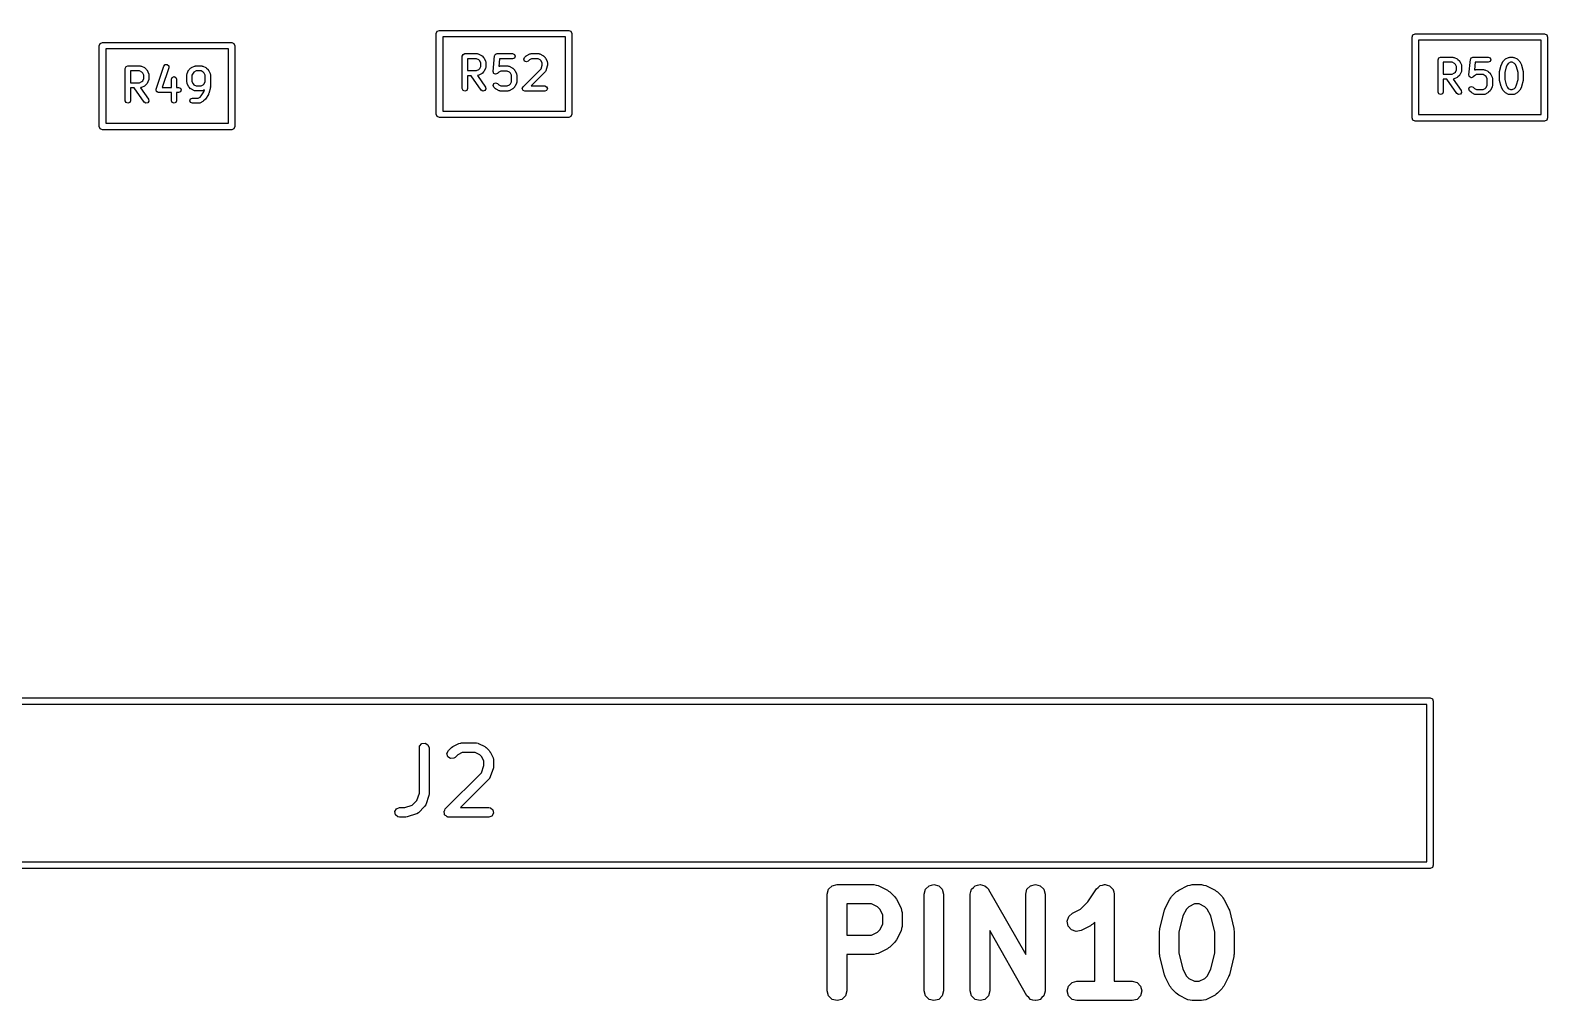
# Model space of a CAD drawing. Extents: x 10 to 287, y -200 to -10.
# Drawn here: x 102.49 to 125.98, y -105.32 to -90.29 of the extents above; entities that cross this region are included whole.
import ezdxf

# ---------------------------------------------------------------- set-up
doc = ezdxf.new("R2010")
doc.units = 0
doc.layers.add('BLACK', color=7, linetype='CONTINUOUS')

msp = doc.modelspace()

# ---------------------------------------------------------------- linework, layer by layer
at = {"layer": 'BLACK', "linetype": 'CONTINUOUS'}
for p, q in [((108.778, -90.3415), (108.793, -90.3061)), ((108.778, -91.5915), (108.778, -90.3415)), ((108.793, -90.3061), (108.828, -90.2915)), ((108.828, -90.2915), (110.828, -90.2915)), ((108.878, -90.3915), (108.878, -91.5415)), ((110.778, -90.3915), (108.878, -90.3915)), ((110.778, -91.5415), (110.778, -90.3915)), ((110.828, -90.2915), (110.863, -90.3061)), ((110.863, -90.3061), (110.878, -90.3415)), ((110.878, -90.3415), (110.878, -91.5915)), ((123.884, -90.3956), (123.899, -90.3603)), ((123.884, -91.6456), (123.884, -90.3956)), ((123.899, -90.3603), (123.934, -90.3456)), ((123.934, -90.3456), (125.934, -90.3456)), ((125.934, -90.3456), (125.969, -90.3603)), ((125.969, -90.3603), (125.984, -90.3956)), ((125.984, -90.3956), (125.984, -91.6456)), ((103.561, -90.5298), (103.576, -90.4944)), ((103.561, -91.7798), (103.561, -90.5298)), ((103.576, -90.4944), (103.611, -90.4798)), ((103.611, -90.4798), (105.611, -90.4798)), ((103.661, -90.5798), (103.661, -91.7298)), ((105.561, -90.5798), (103.661, -90.5798)), ((105.561, -91.7298), (105.561, -90.5798)), ((105.611, -90.4798), (105.646, -90.4944)), ((105.646, -90.4944), (105.661, -90.5298)), ((105.661, -90.5298), (105.661, -91.7798)), ((109.181, -90.6927), (109.193, -90.6644)), ((109.193, -90.6644), (109.221, -90.6527)), ((109.221, -90.6527), (109.411, -90.6527)), ((109.411, -90.6527), (109.42, -90.6562)), ((109.42, -90.6562), (109.429, -90.6569)), ((109.429, -90.6569), (109.477, -90.6807)), ((109.687, -90.6768), (109.693, -90.6644)), ((109.693, -90.6644), (109.694, -90.6636)), ((109.694, -90.6636), (109.695, -90.6617)), ((109.695, -90.6617), (109.708, -90.6578)), ((109.708, -90.6578), (109.721, -90.6527)), ((109.721, -90.6527), (109.959, -90.6527)), ((109.959, -90.6527), (109.987, -90.6644)), ((109.987, -90.6644), (109.999, -90.6927)), ((110.179, -90.6807), (110.227, -90.6569)), ((110.227, -90.6569), (110.236, -90.6562)), ((110.236, -90.6562), (110.245, -90.6527)), ((110.245, -90.6527), (110.364, -90.6527)), ((110.364, -90.6527), (110.372, -90.6562)), ((110.372, -90.6562), (110.382, -90.6569)), ((110.382, -90.6569), (110.429, -90.6807)), ((123.984, -90.4456), (123.984, -91.5956)), ((125.884, -90.4456), (123.984, -90.4456)), ((125.884, -91.5956), (125.884, -90.4456)), ((103.964, -90.881), (103.975, -90.8527)), ((103.964, -91.381), (103.964, -90.881)), ((103.975, -90.8527), (104.004, -90.841)), ((104.004, -90.841), (104.194, -90.841)), ((104.194, -90.841), (104.203, -90.8446)), ((104.203, -90.8446), (104.212, -90.8452)), ((104.212, -90.8452), (104.26, -90.869)), ((104.26, -90.869), (104.264, -90.874)), ((104.264, -90.874), (104.27, -90.8765)), ((104.27, -90.8765), (104.294, -90.9003)), ((104.294, -90.9003), (104.296, -90.9064)), ((104.296, -90.9064), (104.301, -90.9107)), ((104.442, -91.2017), (104.561, -90.8445)), ((104.637, -90.8698), (104.535, -91.1743)), ((104.561, -90.8445), (104.581, -90.8214)), ((104.581, -90.8214), (104.612, -90.8192)), ((104.612, -90.8192), (104.635, -90.8393)), ((104.635, -90.8393), (104.637, -90.8698)), ((104.944, -90.9107), (104.949, -90.9064)), ((104.949, -90.9064), (104.952, -90.9003)), ((104.952, -90.9003), (104.975, -90.8765)), ((104.975, -90.8765), (104.982, -90.874)), ((104.982, -90.874), (104.986, -90.869)), ((104.986, -90.869), (105.033, -90.8452)), ((105.033, -90.8452), (105.043, -90.8446)), ((105.043, -90.8446), (105.051, -90.841)), ((105.051, -90.841), (105.147, -90.841)), ((105.147, -90.841), (105.155, -90.8446)), ((105.155, -90.8446), (105.164, -90.8452)), ((105.164, -90.8452), (105.212, -90.869)), ((105.212, -90.869), (105.216, -90.874)), ((105.216, -90.874), (105.222, -90.8765)), ((105.222, -90.8765), (105.246, -90.9003)), ((105.246, -90.9003), (105.249, -90.9064)), ((105.249, -90.9064), (105.254, -90.9107)), ((109.181, -91.1927), (109.181, -90.6927)), ((109.261, -90.7327), (109.261, -90.9146)), ((109.402, -90.7327), (109.261, -90.7327)), ((109.435, -90.7494), (109.402, -90.7327)), ((109.402, -90.9146), (109.435, -90.8979)), ((109.45, -90.764), (109.435, -90.7494)), ((109.435, -90.8979), (109.45, -90.8833)), ((109.466, -90.7974), (109.45, -90.764)), ((109.45, -90.8833), (109.466, -90.8499)), ((109.466, -90.8499), (109.466, -90.7974)), ((109.477, -90.6807), (109.481, -90.6857)), ((109.481, -90.6857), (109.487, -90.6882)), ((109.487, -90.6882), (109.511, -90.712)), ((109.511, -90.712), (109.513, -90.7181)), ((109.513, -90.7181), (109.518, -90.7224)), ((109.518, -90.7224), (109.542, -90.77)), ((109.542, -90.8772), (109.518, -90.9248)), ((109.542, -90.77), (109.543, -90.7793)), ((109.543, -90.8679), (109.542, -90.8772)), ((109.543, -90.7793), (109.546, -90.7879)), ((109.546, -90.8593), (109.543, -90.8679)), ((109.546, -90.7879), (109.546, -90.8593)), ((109.657, -90.9268), (109.681, -90.6887)), ((109.681, -90.6887), (109.687, -90.6768)), ((109.757, -90.7327), (109.745, -90.85)), ((109.745, -90.85), (109.751, -90.8474)), ((109.751, -90.8474), (109.76, -90.8467)), ((109.959, -90.7327), (109.757, -90.7327)), ((109.76, -90.8467), (109.768, -90.8431)), ((109.768, -90.8431), (109.887, -90.8431)), ((109.887, -90.8431), (109.896, -90.8467)), ((109.896, -90.8467), (109.905, -90.8474)), ((109.905, -90.8474), (109.953, -90.8712)), ((109.953, -90.8712), (109.957, -90.8762)), ((109.957, -90.8762), (109.963, -90.8787)), ((109.987, -90.721), (109.959, -90.7327)), ((109.963, -90.8787), (109.987, -90.9025)), ((109.999, -90.6927), (109.987, -90.721)), ((109.987, -90.9025), (109.99, -90.9086)), ((110.121, -91.1644), (110.4, -90.8854)), ((110.133, -90.7403), (110.145, -90.712)), ((110.145, -90.7686), (110.133, -90.7403)), ((110.145, -90.712), (110.169, -90.6882)), ((110.173, -90.7803), (110.145, -90.7686)), ((110.169, -90.6882), (110.175, -90.6857)), ((110.201, -90.7686), (110.173, -90.7803)), ((110.175, -90.6857), (110.179, -90.6807)), ((110.221, -90.7494), (110.201, -90.7686)), ((110.254, -90.7327), (110.221, -90.7494)), ((110.354, -90.7327), (110.254, -90.7327)), ((110.388, -90.7494), (110.354, -90.7327)), ((110.402, -90.764), (110.388, -90.7494)), ((110.4, -90.8854), (110.419, -90.829)), ((110.419, -90.7974), (110.402, -90.764)), ((110.419, -90.829), (110.419, -90.7974)), ((110.429, -90.6807), (110.433, -90.6857)), ((110.433, -90.6857), (110.44, -90.6882)), ((110.44, -90.6882), (110.463, -90.712)), ((110.463, -90.712), (110.466, -90.7181)), ((110.466, -90.7181), (110.471, -90.7224)), ((110.471, -90.7224), (110.495, -90.77)), ((110.497, -90.8482), (110.473, -90.9196)), ((110.495, -90.77), (110.495, -90.7793)), ((110.495, -90.7793), (110.499, -90.7879)), ((110.499, -90.8355), (110.496, -90.8416)), ((110.496, -90.8416), (110.497, -90.8482)), ((110.499, -90.7879), (110.499, -90.8355)), ((124.287, -90.7468), (124.298, -90.7185)), ((124.287, -91.2468), (124.287, -90.7468)), ((124.298, -90.7185), (124.327, -90.7068)), ((124.327, -90.7068), (124.517, -90.7068)), ((124.367, -90.7868), (124.367, -90.9687)), ((124.508, -90.7868), (124.367, -90.7868)), ((124.541, -90.8035), (124.508, -90.7868)), ((124.517, -90.7068), (124.526, -90.7104)), ((124.526, -90.7104), (124.535, -90.711)), ((124.535, -90.711), (124.583, -90.7348)), ((124.556, -90.8181), (124.541, -90.8035)), ((124.572, -90.8515), (124.556, -90.8181)), ((124.556, -90.9374), (124.572, -90.904)), ((124.572, -90.904), (124.572, -90.8515)), ((124.583, -90.7348), (124.587, -90.7398)), ((124.587, -90.7398), (124.593, -90.7423)), ((124.593, -90.7423), (124.617, -90.7662)), ((124.617, -90.7662), (124.619, -90.7722)), ((124.619, -90.7722), (124.624, -90.7765)), ((124.624, -90.7765), (124.648, -90.8242)), ((124.648, -90.8242), (124.649, -90.8335)), ((124.649, -90.8335), (124.652, -90.8421)), ((124.652, -90.8421), (124.652, -90.9135)), ((124.763, -90.9809), (124.787, -90.7428)), ((124.787, -90.7428), (124.793, -90.731)), ((124.793, -90.731), (124.798, -90.7185)), ((124.798, -90.7185), (124.8, -90.7177)), ((124.8, -90.7177), (124.801, -90.7159)), ((124.801, -90.7159), (124.814, -90.712)), ((124.814, -90.712), (124.827, -90.7068)), ((124.827, -90.7068), (125.065, -90.7068)), ((124.863, -90.7868), (124.851, -90.9041)), ((124.851, -90.9041), (124.856, -90.9015)), ((124.856, -90.9015), (124.866, -90.9009)), ((125.065, -90.7868), (124.863, -90.7868)), ((124.866, -90.9009), (124.874, -90.8973)), ((124.874, -90.8973), (124.993, -90.8973)), ((124.993, -90.8973), (125.002, -90.9009)), ((125.002, -90.9009), (125.011, -90.9015)), ((125.011, -90.9015), (125.059, -90.9253)), ((125.065, -90.7068), (125.093, -90.7185)), ((125.093, -90.7751), (125.065, -90.7868)), ((125.093, -90.7185), (125.105, -90.7468)), ((125.105, -90.7468), (125.093, -90.7751)), ((125.24, -90.9276), (125.264, -90.8324)), ((125.264, -90.8324), (125.267, -90.8287)), ((125.267, -90.8242), (125.291, -90.7765)), ((125.267, -90.8287), (125.267, -90.8242)), ((125.291, -90.7765), (125.296, -90.7722)), ((125.296, -90.7722), (125.298, -90.7662)), ((125.298, -90.7662), (125.322, -90.7423)), ((125.341, -90.856), (125.319, -90.9422)), ((125.322, -90.7423), (125.328, -90.7398)), ((125.328, -90.7398), (125.333, -90.7348)), ((125.333, -90.7348), (125.38, -90.711)), ((125.36, -90.8181), (125.341, -90.856)), ((125.374, -90.8035), (125.36, -90.8181)), ((125.408, -90.7868), (125.374, -90.8035)), ((125.38, -90.711), (125.39, -90.7104)), ((125.39, -90.7104), (125.398, -90.7068)), ((125.398, -90.7068), (125.446, -90.7068)), ((125.436, -90.7868), (125.408, -90.7868)), ((125.47, -90.8035), (125.436, -90.7868)), ((125.446, -90.7068), (125.454, -90.7104)), ((125.454, -90.7104), (125.464, -90.711)), ((125.464, -90.711), (125.511, -90.7348)), ((125.484, -90.8181), (125.47, -90.8035)), ((125.503, -90.856), (125.484, -90.8181)), ((125.525, -90.9422), (125.503, -90.856)), ((125.511, -90.7348), (125.516, -90.7398)), ((125.516, -90.7398), (125.522, -90.7423)), ((125.522, -90.7423), (125.545, -90.7661)), ((125.545, -90.7661), (125.548, -90.7722)), ((125.548, -90.7722), (125.553, -90.7765)), ((125.553, -90.7765), (125.577, -90.8242)), ((125.577, -90.8242), (125.577, -90.8287)), ((125.577, -90.8287), (125.58, -90.8324)), ((125.58, -90.8324), (125.604, -90.9276)), ((104.044, -90.921), (104.044, -91.1029)), ((104.185, -90.921), (104.044, -90.921)), ((104.044, -91.1029), (104.185, -91.1029)), ((104.218, -90.9377), (104.185, -90.921)), ((104.185, -91.1029), (104.218, -91.0862)), ((104.233, -90.9523), (104.218, -90.9377)), ((104.218, -91.0862), (104.233, -91.0716)), ((104.249, -90.9857), (104.233, -90.9523)), ((104.233, -91.0716), (104.249, -91.0382)), ((104.249, -91.0382), (104.249, -90.9857)), ((104.294, -91.1236), (104.27, -91.1474)), ((104.296, -91.1175), (104.294, -91.1236)), ((104.301, -91.1132), (104.296, -91.1175)), ((104.301, -90.9107), (104.325, -90.9583)), ((104.325, -91.0655), (104.301, -91.1132)), ((104.325, -90.9583), (104.326, -90.9676)), ((104.326, -91.0563), (104.325, -91.0655)), ((104.326, -90.9676), (104.329, -90.9762)), ((104.329, -91.0477), (104.326, -91.0563)), ((104.329, -90.9762), (104.329, -91.0477)), ((104.678, -91.0477), (104.69, -91.0194)), ((104.678, -91.1743), (104.678, -91.0477)), ((104.69, -91.0194), (104.718, -91.0077)), ((104.718, -91.0077), (104.746, -91.0194)), ((104.746, -91.0194), (104.758, -91.0477)), ((104.758, -91.0477), (104.758, -91.1743)), ((104.916, -90.9762), (104.92, -90.9676)), ((104.916, -91.0953), (104.916, -90.9762)), ((104.92, -91.1039), (104.916, -91.0953)), ((104.92, -90.9583), (104.944, -90.9107)), ((104.92, -90.9676), (104.92, -90.9583)), ((104.92, -91.1132), (104.92, -91.1039)), ((104.944, -91.1608), (104.92, -91.1132)), ((105.013, -90.9523), (104.996, -90.9857)), ((104.996, -90.9857), (104.996, -91.0858)), ((104.996, -91.0858), (105.013, -91.1192)), ((105.027, -90.9377), (105.013, -90.9523)), ((105.013, -91.1192), (105.027, -91.1338)), ((105.061, -90.921), (105.027, -90.9377)), ((105.027, -91.1338), (105.061, -91.1505)), ((105.137, -90.921), (105.061, -90.921)), ((105.171, -90.9377), (105.137, -90.921)), ((105.137, -91.1505), (105.171, -91.1338)), ((105.185, -90.9523), (105.171, -90.9377)), ((105.171, -91.1338), (105.185, -91.1192)), ((105.202, -90.9857), (105.185, -90.9523)), ((105.185, -91.1192), (105.202, -91.0858)), ((105.202, -91.0858), (105.202, -90.9857)), ((105.254, -90.9107), (105.278, -90.9583)), ((105.278, -90.9583), (105.278, -90.9676)), ((105.278, -90.9676), (105.282, -90.9762)), ((105.282, -90.9762), (105.282, -91.1667)), ((109.261, -90.9146), (109.402, -90.9146)), ((109.319, -90.9946), (109.261, -90.9946)), ((109.261, -90.9946), (109.261, -91.1927)), ((109.474, -91.2156), (109.319, -90.9946)), ((109.42, -90.991), (109.415, -90.9928)), ((109.415, -90.9928), (109.539, -91.1697)), ((109.429, -90.9904), (109.42, -90.991)), ((109.477, -90.9665), (109.429, -90.9904)), ((109.481, -90.9616), (109.477, -90.9665)), ((109.487, -90.9591), (109.481, -90.9616)), ((109.511, -90.9352), (109.487, -90.9591)), ((109.513, -90.9292), (109.511, -90.9352)), ((109.518, -90.9248), (109.513, -90.9292)), ((109.658, -90.9288), (109.657, -90.9268)), ((109.657, -90.9308), (109.658, -90.9288)), ((109.662, -90.9432), (109.657, -90.9308)), ((109.657, -91.1451), (109.669, -91.1168)), ((109.666, -90.9561), (109.662, -90.9432)), ((109.668, -90.9571), (109.666, -90.9561)), ((109.669, -90.9591), (109.668, -90.9571)), ((109.681, -90.9642), (109.669, -90.9591)), ((109.669, -91.1168), (109.697, -91.1051)), ((109.693, -90.9706), (109.681, -90.9642)), ((109.695, -90.97), (109.693, -90.9706)), ((109.697, -90.9708), (109.695, -90.97)), ((109.709, -90.9656), (109.697, -90.9708)), ((109.697, -91.1051), (109.725, -91.1168)), ((109.722, -90.9617), (109.709, -90.9656)), ((109.723, -90.9599), (109.722, -90.9617)), ((109.725, -90.9591), (109.723, -90.9599)), ((109.744, -90.9398), (109.725, -90.9591)), ((109.725, -91.1168), (109.744, -91.136)), ((109.778, -90.9231), (109.744, -90.9398)), ((109.744, -91.136), (109.778, -91.1527)), ((109.878, -90.9231), (109.778, -90.9231)), ((109.911, -90.9398), (109.878, -90.9231)), ((109.878, -91.1527), (109.911, -91.136)), ((109.926, -90.9545), (109.911, -90.9398)), ((109.911, -91.136), (109.926, -91.1214)), ((109.943, -90.9878), (109.926, -90.9545)), ((109.926, -91.1214), (109.943, -91.088)), ((109.943, -91.088), (109.943, -90.9878)), ((109.99, -90.9086), (109.995, -90.9129)), ((109.995, -90.9129), (110.018, -90.9605)), ((110.018, -91.1153), (109.995, -91.1629)), ((110.018, -90.9605), (110.019, -90.9698)), ((110.019, -91.106), (110.018, -91.1153)), ((110.019, -90.9698), (110.023, -90.9784)), ((110.023, -91.0974), (110.019, -91.106)), ((110.023, -90.9784), (110.023, -91.0974)), ((110.463, -90.9352), (110.246, -91.1527)), ((110.467, -90.9266), (110.463, -90.9352)), ((110.473, -90.9196), (110.467, -90.9266)), ((124.367, -90.9687), (124.508, -90.9687)), ((124.425, -91.0487), (124.367, -91.0487)), ((124.367, -91.0487), (124.367, -91.2468)), ((124.58, -91.2698), (124.425, -91.0487)), ((124.508, -90.9687), (124.541, -90.952)), ((124.526, -91.0452), (124.521, -91.047)), ((124.521, -91.047), (124.645, -91.2239)), ((124.535, -91.0445), (124.526, -91.0452)), ((124.583, -91.0207), (124.535, -91.0445)), ((124.541, -90.952), (124.556, -90.9374)), ((124.587, -91.0157), (124.583, -91.0207)), ((124.593, -91.0132), (124.587, -91.0157)), ((124.617, -90.9894), (124.593, -91.0132)), ((124.619, -90.9833), (124.617, -90.9894)), ((124.624, -90.979), (124.619, -90.9833)), ((124.648, -90.9314), (124.624, -90.979)), ((124.649, -90.9221), (124.648, -90.9314)), ((124.652, -90.9135), (124.649, -90.9221)), ((124.764, -90.983), (124.763, -90.9809)), ((124.763, -90.9849), (124.764, -90.983)), ((124.768, -90.9974), (124.763, -90.9849)), ((124.772, -91.0102), (124.768, -90.9974)), ((124.774, -91.0112), (124.772, -91.0102)), ((124.775, -91.0132), (124.774, -91.0112)), ((124.787, -91.0184), (124.775, -91.0132)), ((124.799, -91.0247), (124.787, -91.0184)), ((124.801, -91.0241), (124.799, -91.0247)), ((124.803, -91.0249), (124.801, -91.0241)), ((124.815, -91.0198), (124.803, -91.0249)), ((124.828, -91.0159), (124.815, -91.0198)), ((124.829, -91.014), (124.828, -91.0159)), ((124.831, -91.0132), (124.829, -91.014)), ((124.85, -90.994), (124.831, -91.0132)), ((124.884, -90.9773), (124.85, -90.994)), ((124.984, -90.9773), (124.884, -90.9773)), ((125.017, -90.994), (124.984, -90.9773)), ((125.032, -91.0086), (125.017, -90.994)), ((125.049, -91.042), (125.032, -91.0086)), ((125.032, -91.1755), (125.049, -91.1421)), ((125.049, -91.1421), (125.049, -91.042)), ((125.059, -90.9253), (125.063, -90.9303)), ((125.063, -90.9303), (125.069, -90.9328)), ((125.069, -90.9328), (125.093, -90.9566)), ((125.093, -90.9566), (125.096, -90.9627)), ((125.096, -90.9627), (125.101, -90.967)), ((125.101, -90.967), (125.124, -91.0146)), ((125.124, -91.0146), (125.125, -91.0239)), ((125.125, -91.0239), (125.129, -91.0325)), ((125.129, -91.0325), (125.129, -91.1516)), ((125.239, -90.9373), (125.241, -90.9326)), ((125.239, -91.0563), (125.239, -90.9373)), ((125.241, -91.061), (125.239, -91.0563)), ((125.241, -90.9326), (125.24, -90.9276)), ((125.24, -91.066), (125.241, -91.061)), ((125.264, -91.1613), (125.24, -91.066)), ((125.319, -90.9422), (125.319, -91.0514)), ((125.319, -91.0514), (125.341, -91.1376)), ((125.341, -91.1376), (125.36, -91.1755)), ((125.484, -91.1755), (125.503, -91.1376)), ((125.503, -91.1376), (125.525, -91.0514)), ((125.525, -91.0514), (125.525, -90.9422)), ((125.604, -91.066), (125.58, -91.1613)), ((125.604, -90.9276), (125.603, -90.9326)), ((125.603, -90.9326), (125.605, -90.9373)), ((125.605, -91.0563), (125.603, -91.061)), ((125.603, -91.061), (125.604, -91.066)), ((125.605, -90.9373), (125.605, -91.0563)), ((104.102, -91.1829), (104.044, -91.1829)), ((104.044, -91.1829), (104.044, -91.381)), ((104.257, -91.4039), (104.102, -91.1829)), ((104.203, -91.1793), (104.198, -91.1812)), ((104.198, -91.1812), (104.322, -91.3581)), ((104.212, -91.1787), (104.203, -91.1793)), ((104.26, -91.1549), (104.212, -91.1787)), ((104.264, -91.1499), (104.26, -91.1549)), ((104.27, -91.1474), (104.264, -91.1499)), ((104.322, -91.3581), (104.329, -91.3879)), ((104.44, -91.2143), (104.442, -91.2082)), ((104.443, -91.2229), (104.44, -91.2143)), ((104.442, -91.2082), (104.442, -91.2017)), ((104.444, -91.2322), (104.443, -91.2229)), ((104.449, -91.2365), (104.444, -91.2322)), ((104.452, -91.2426), (104.449, -91.2365)), ((104.46, -91.2462), (104.452, -91.2426)), ((104.467, -91.2523), (104.46, -91.2462)), ((104.474, -91.2518), (104.467, -91.2523)), ((104.48, -91.2543), (104.474, -91.2518)), ((104.678, -91.2543), (104.48, -91.2543)), ((104.535, -91.1743), (104.678, -91.1743)), ((104.678, -91.381), (104.678, -91.2543)), ((104.758, -91.1743), (104.789, -91.1743)), ((104.789, -91.2543), (104.758, -91.2543)), ((104.758, -91.2543), (104.758, -91.381)), ((104.789, -91.1743), (104.818, -91.186)), ((104.818, -91.2426), (104.789, -91.2543)), ((104.818, -91.186), (104.829, -91.2143)), ((104.829, -91.2143), (104.818, -91.2426)), ((104.949, -91.1651), (104.944, -91.1608)), ((104.952, -91.1712), (104.949, -91.1651)), ((104.975, -91.195), (104.952, -91.1712)), ((104.964, -91.381), (104.975, -91.3527)), ((104.982, -91.1975), (104.975, -91.195)), ((104.975, -91.3527), (105.004, -91.341)), ((104.986, -91.2025), (104.982, -91.1975)), ((105.033, -91.2263), (104.986, -91.2025)), ((105.004, -91.341), (105.09, -91.341)), ((105.043, -91.227), (105.033, -91.2263)), ((105.051, -91.2305), (105.043, -91.227)), ((105.147, -91.2305), (105.051, -91.2305)), ((105.061, -91.1505), (105.137, -91.1505)), ((105.09, -91.341), (105.123, -91.3243)), ((105.123, -91.3243), (105.139, -91.3079)), ((105.139, -91.3079), (105.181, -91.2455)), ((105.155, -91.227), (105.147, -91.2305)), ((105.164, -91.2263), (105.155, -91.227)), ((105.189, -91.2142), (105.164, -91.2263)), ((105.199, -91.3617), (105.175, -91.3855)), ((105.181, -91.2455), (105.189, -91.2142)), ((105.2, -91.3579), (105.199, -91.3617)), ((105.204, -91.3556), (105.2, -91.3579)), ((105.251, -91.2841), (105.204, -91.3556)), ((105.253, -91.2773), (105.251, -91.2841)), ((105.257, -91.2716), (105.253, -91.2773)), ((105.281, -91.1764), (105.257, -91.2716)), ((105.282, -91.1667), (105.28, -91.1714)), ((105.28, -91.1714), (105.281, -91.1764)), ((109.193, -91.221), (109.181, -91.1927)), ((109.221, -91.2327), (109.193, -91.221)), ((109.249, -91.221), (109.221, -91.2327)), ((109.261, -91.1927), (109.249, -91.221)), ((109.5, -91.2321), (109.474, -91.2156)), ((109.529, -91.2254), (109.5, -91.2321)), ((109.546, -91.1996), (109.529, -91.2254)), ((109.539, -91.1697), (109.546, -91.1996)), ((109.669, -91.1733), (109.657, -91.1451)), ((109.693, -91.1971), (109.669, -91.1733)), ((109.699, -91.1997), (109.693, -91.1971)), ((109.703, -91.2046), (109.699, -91.1997)), ((109.751, -91.2284), (109.703, -91.2046)), ((109.76, -91.2291), (109.751, -91.2284)), ((109.768, -91.2327), (109.76, -91.2291)), ((109.887, -91.2327), (109.768, -91.2327)), ((109.778, -91.1527), (109.878, -91.1527)), ((109.896, -91.2291), (109.887, -91.2327)), ((109.905, -91.2284), (109.896, -91.2291)), ((109.953, -91.2046), (109.905, -91.2284)), ((109.957, -91.1997), (109.953, -91.2046)), ((109.963, -91.1971), (109.957, -91.1997)), ((109.987, -91.1733), (109.963, -91.1971)), ((109.99, -91.1673), (109.987, -91.1733)), ((109.995, -91.1629), (109.99, -91.1673)), ((110.109, -91.1927), (110.121, -91.1644)), ((110.121, -91.221), (110.109, -91.1927)), ((110.149, -91.2327), (110.121, -91.221)), ((110.459, -91.2327), (110.149, -91.2327)), ((110.246, -91.1527), (110.459, -91.1527)), ((110.459, -91.1527), (110.487, -91.1644)), ((110.487, -91.221), (110.459, -91.2327)), ((110.487, -91.1644), (110.499, -91.1927)), ((110.499, -91.1927), (110.487, -91.221)), ((124.298, -91.2751), (124.287, -91.2468)), ((124.327, -91.2868), (124.298, -91.2751)), ((124.355, -91.2751), (124.327, -91.2868)), ((124.367, -91.2468), (124.355, -91.2751)), ((124.605, -91.2862), (124.58, -91.2698)), ((124.635, -91.2796), (124.605, -91.2862)), ((124.652, -91.2538), (124.635, -91.2796)), ((124.645, -91.2239), (124.652, -91.2538)), ((124.763, -91.1992), (124.775, -91.1709)), ((124.775, -91.2275), (124.763, -91.1992)), ((124.775, -91.1709), (124.803, -91.1592)), ((124.798, -91.2513), (124.775, -91.2275)), ((124.805, -91.2538), (124.798, -91.2513)), ((124.803, -91.1592), (124.831, -91.1709)), ((124.809, -91.2588), (124.805, -91.2538)), ((124.856, -91.2826), (124.809, -91.2588)), ((124.831, -91.1709), (124.85, -91.1901)), ((124.85, -91.1901), (124.884, -91.2068)), ((124.866, -91.2833), (124.856, -91.2826)), ((124.874, -91.2868), (124.866, -91.2833)), ((124.993, -91.2868), (124.874, -91.2868)), ((124.884, -91.2068), (124.984, -91.2068)), ((124.984, -91.2068), (125.017, -91.1901)), ((125.002, -91.2833), (124.993, -91.2868)), ((125.011, -91.2826), (125.002, -91.2833)), ((125.059, -91.2588), (125.011, -91.2826)), ((125.017, -91.1901), (125.032, -91.1755)), ((125.063, -91.2538), (125.059, -91.2588)), ((125.069, -91.2513), (125.063, -91.2538)), ((125.093, -91.2275), (125.069, -91.2513)), ((125.096, -91.2214), (125.093, -91.2275)), ((125.101, -91.2171), (125.096, -91.2214)), ((125.124, -91.1695), (125.101, -91.2171)), ((125.125, -91.1602), (125.124, -91.1695)), ((125.129, -91.1516), (125.125, -91.1602)), ((125.267, -91.1649), (125.264, -91.1613)), ((125.267, -91.1695), (125.267, -91.1649)), ((125.291, -91.2171), (125.267, -91.1695)), ((125.296, -91.2214), (125.291, -91.2171)), ((125.298, -91.2275), (125.296, -91.2214)), ((125.322, -91.2513), (125.298, -91.2275)), ((125.328, -91.2538), (125.322, -91.2513)), ((125.333, -91.2588), (125.328, -91.2538)), ((125.38, -91.2826), (125.333, -91.2588)), ((125.36, -91.1755), (125.374, -91.1901)), ((125.374, -91.1901), (125.408, -91.2068)), ((125.39, -91.2833), (125.38, -91.2826)), ((125.398, -91.2868), (125.39, -91.2833)), ((125.446, -91.2868), (125.398, -91.2868)), ((125.408, -91.2068), (125.436, -91.2068)), ((125.436, -91.2068), (125.47, -91.1901)), ((125.454, -91.2833), (125.446, -91.2868)), ((125.464, -91.2826), (125.454, -91.2833)), ((125.511, -91.2588), (125.464, -91.2826)), ((125.47, -91.1901), (125.484, -91.1755)), ((125.516, -91.2538), (125.511, -91.2588)), ((125.522, -91.2513), (125.516, -91.2538)), ((125.545, -91.2275), (125.522, -91.2513)), ((125.548, -91.2214), (125.545, -91.2275)), ((125.553, -91.2171), (125.548, -91.2214)), ((125.577, -91.1695), (125.553, -91.2171)), ((125.58, -91.1613), (125.577, -91.1649)), ((125.577, -91.1649), (125.577, -91.1695)), ((103.975, -91.4093), (103.964, -91.381)), ((104.004, -91.421), (103.975, -91.4093)), ((104.032, -91.4093), (104.004, -91.421)), ((104.044, -91.381), (104.032, -91.4093)), ((104.282, -91.4204), (104.257, -91.4039)), ((104.312, -91.4138), (104.282, -91.4204)), ((104.329, -91.3879), (104.312, -91.4138)), ((104.69, -91.4093), (104.678, -91.381)), ((104.718, -91.421), (104.69, -91.4093)), ((104.746, -91.4093), (104.718, -91.421)), ((104.758, -91.381), (104.746, -91.4093)), ((104.975, -91.4093), (104.964, -91.381)), ((105.004, -91.421), (104.975, -91.4093)), ((105.099, -91.421), (105.004, -91.421)), ((105.108, -91.4174), (105.099, -91.421)), ((105.117, -91.4168), (105.108, -91.4174)), ((105.164, -91.393), (105.117, -91.4168)), ((105.169, -91.388), (105.164, -91.393)), ((105.175, -91.3855), (105.169, -91.388)), ((108.793, -91.6268), (108.778, -91.5915)), ((108.878, -91.5415), (110.778, -91.5415)), ((110.878, -91.5915), (110.863, -91.6268)), ((123.984, -91.5956), (125.884, -91.5956)), ((103.576, -91.8152), (103.561, -91.7798)), ((103.611, -91.8298), (103.576, -91.8152)), ((105.611, -91.8298), (103.611, -91.8298)), ((103.661, -91.7298), (105.561, -91.7298)), ((105.646, -91.8152), (105.611, -91.8298)), ((105.661, -91.7798), (105.646, -91.8152)), ((108.828, -91.6415), (108.793, -91.6268)), ((110.828, -91.6415), (108.828, -91.6415)), ((110.863, -91.6268), (110.828, -91.6415)), ((123.899, -91.681), (123.884, -91.6456)), ((123.934, -91.6956), (123.899, -91.681)), ((125.934, -91.6956), (123.934, -91.6956)), ((125.969, -91.681), (125.934, -91.6956)), ((125.984, -91.6456), (125.969, -91.681)), ((93.6839, -100.63), (124.164, -100.63)), ((124.114, -100.73), (93.7339, -100.73)), ((124.114, -103.17), (124.114, -100.73)), ((124.164, -100.63), (124.199, -100.644)), ((124.199, -100.644), (124.214, -100.68)), ((124.214, -100.68), (124.214, -103.22)), ((108.516, -101.402), (108.52, -101.377)), ((108.516, -102.104), (108.516, -101.402)), ((108.52, -101.377), (108.553, -101.337)), ((108.553, -101.337), (108.604, -101.328)), ((108.604, -101.328), (108.648, -101.354)), ((108.648, -101.354), (108.666, -101.402)), ((108.666, -101.402), (108.666, -102.116)), ((108.944, -101.491), (108.966, -101.444)), ((108.966, -101.444), (109.014, -101.397)), ((109.014, -101.397), (109.032, -101.384)), ((109.032, -101.384), (109.033, -101.383)), ((109.033, -101.383), (109.128, -101.335)), ((109.18, -101.477), (109.111, -101.511)), ((109.128, -101.335), (109.153, -101.328)), ((109.153, -101.328), (109.158, -101.329)), ((109.158, -101.329), (109.162, -101.327)), ((109.162, -101.327), (109.4, -101.327)), ((109.382, -101.477), (109.18, -101.477)), ((109.451, -101.511), (109.382, -101.477)), ((109.4, -101.327), (109.426, -101.332)), ((109.426, -101.332), (109.429, -101.335)), ((109.429, -101.335), (109.434, -101.335)), ((109.434, -101.335), (109.529, -101.383)), ((109.529, -101.383), (109.547, -101.396)), ((109.547, -101.396), (109.548, -101.397)), ((109.548, -101.397), (109.596, -101.444)), ((109.596, -101.444), (109.609, -101.463)), ((109.609, -101.463), (109.61, -101.464)), ((109.61, -101.464), (109.658, -101.559)), ((108.958, -101.54), (108.944, -101.491)), ((109, -101.57), (108.958, -101.54)), ((109.051, -101.565), (109, -101.57)), ((109.072, -101.55), (109.051, -101.565)), ((109.111, -101.511), (109.072, -101.55)), ((109.481, -101.542), (109.451, -101.511)), ((109.477, -101.79), (109.516, -101.676)), ((109.516, -101.61), (109.481, -101.542)), ((109.516, -101.676), (109.516, -101.61)), ((109.662, -101.712), (109.614, -101.854)), ((109.658, -101.559), (109.665, -101.584)), ((109.666, -101.688), (109.662, -101.71)), ((109.662, -101.71), (109.662, -101.712)), ((109.665, -101.584), (109.664, -101.588)), ((109.664, -101.588), (109.666, -101.593)), ((109.666, -101.593), (109.666, -101.688)), ((108.918, -102.349), (109.477, -101.79)), ((109.596, -101.884), (109.153, -102.327)), ((109.598, -101.88), (109.596, -101.884)), ((109.602, -101.877), (109.598, -101.88)), ((109.614, -101.854), (109.602, -101.877)), ((108.477, -102.219), (108.516, -102.104)), ((108.662, -102.14), (108.614, -102.283)), ((108.666, -102.116), (108.662, -102.139)), ((108.662, -102.139), (108.662, -102.14)), ((108.136, -102.389), (108.161, -102.345)), ((108.145, -102.44), (108.136, -102.389)), ((108.161, -102.345), (108.21, -102.327)), ((108.21, -102.327), (108.293, -102.327)), ((108.293, -102.327), (108.407, -102.289)), ((108.407, -102.289), (108.477, -102.219)), ((108.501, -102.408), (108.479, -102.423)), ((108.596, -102.312), (108.501, -102.408)), ((108.598, -102.308), (108.596, -102.312)), ((108.602, -102.306), (108.598, -102.308)), ((108.614, -102.283), (108.602, -102.306)), ((108.897, -102.396), (108.898, -102.393)), ((108.903, -102.417), (108.897, -102.396)), ((108.898, -102.389), (108.909, -102.37)), ((108.898, -102.393), (108.898, -102.389)), ((108.907, -102.44), (108.903, -102.417)), ((108.909, -102.37), (108.918, -102.349)), ((109.153, -102.327), (109.591, -102.327)), ((109.591, -102.327), (109.616, -102.332)), ((109.616, -102.332), (109.655, -102.365)), ((109.664, -102.415), (109.639, -102.46)), ((109.655, -102.365), (109.664, -102.415)), ((108.184, -102.473), (108.145, -102.44)), ((108.21, -102.477), (108.184, -102.473)), ((108.305, -102.477), (108.21, -102.477)), ((108.306, -102.477), (108.305, -102.477)), ((108.329, -102.473), (108.306, -102.477)), ((108.471, -102.426), (108.329, -102.473)), ((108.475, -102.423), (108.471, -102.426)), ((108.479, -102.423), (108.475, -102.423)), ((108.909, -102.442), (108.907, -102.44)), ((108.91, -102.445), (108.909, -102.442)), ((108.929, -102.458), (108.91, -102.445)), ((108.946, -102.473), (108.929, -102.458)), ((108.95, -102.473), (108.946, -102.473)), ((108.952, -102.475), (108.95, -102.473)), ((108.955, -102.474), (108.952, -102.475)), ((108.971, -102.477), (108.955, -102.474)), ((109.591, -102.477), (108.971, -102.477)), ((109.639, -102.46), (109.591, -102.477)), ((124.164, -103.27), (94.3189, -103.27)), ((94.3396, -103.17), (124.114, -103.17)), ((124.199, -103.255), (124.164, -103.27)), ((124.214, -103.22), (124.199, -103.255)), ((114.832, -103.668), (114.852, -103.593)), ((114.852, -103.593), (114.907, -103.538)), ((114.907, -103.538), (114.982, -103.518)), ((114.982, -103.518), (115.553, -103.518)), ((115.553, -103.518), (115.586, -103.527)), ((115.586, -103.527), (115.62, -103.534)), ((115.62, -103.534), (115.763, -103.606)), ((116.332, -103.668), (116.352, -103.593)), ((116.352, -103.593), (116.407, -103.538)), ((116.407, -103.538), (116.482, -103.518)), ((116.482, -103.518), (116.557, -103.538)), ((116.557, -103.538), (116.611, -103.593)), ((116.611, -103.593), (116.632, -103.668)), ((117.056, -103.63), (117.066, -103.593)), ((117.066, -103.593), (117.094, -103.566)), ((117.066, -103.593), (117.066, -103.593)), ((117.066, -103.593), (117.066, -103.593)), ((117.094, -103.566), (117.121, -103.538)), ((117.121, -103.538), (117.159, -103.528)), ((117.121, -103.538), (117.121, -103.538)), ((117.121, -103.538), (117.121, -103.538)), ((117.159, -103.528), (117.196, -103.518)), ((117.196, -103.518), (117.196, -103.518)), ((117.196, -103.518), (117.197, -103.518)), ((117.197, -103.518), (117.234, -103.529)), ((117.234, -103.529), (117.271, -103.538)), ((117.271, -103.538), (117.271, -103.539)), ((117.271, -103.539), (117.271, -103.539)), ((117.271, -103.539), (117.299, -103.566)), ((117.299, -103.566), (117.326, -103.593)), ((117.326, -103.593), (117.326, -103.594)), ((117.903, -103.668), (117.923, -103.593)), ((117.923, -103.593), (117.978, -103.538)), ((117.978, -103.538), (118.053, -103.518)), ((118.053, -103.518), (118.128, -103.538)), ((118.128, -103.538), (118.183, -103.593)), ((118.183, -103.593), (118.203, -103.668)), ((118.865, -103.787), (119, -103.585)), ((119, -103.585), (119.025, -103.563)), ((119.025, -103.563), (119.049, -103.538)), ((119.049, -103.538), (119.054, -103.537)), ((119.054, -103.537), (119.058, -103.534)), ((119.058, -103.534), (119.091, -103.527)), ((119.091, -103.527), (119.124, -103.518)), ((119.124, -103.518), (119.129, -103.52)), ((119.129, -103.52), (119.134, -103.519)), ((119.134, -103.519), (119.166, -103.53)), ((119.166, -103.53), (119.199, -103.538)), ((119.199, -103.538), (119.203, -103.542)), ((119.203, -103.542), (119.208, -103.544)), ((119.208, -103.544), (119.23, -103.569)), ((119.23, -103.569), (119.254, -103.593)), ((119.254, -103.593), (119.256, -103.598)), ((120.272, -103.606), (120.414, -103.534)), ((120.414, -103.534), (120.448, -103.527)), ((120.448, -103.527), (120.482, -103.518)), ((120.482, -103.518), (120.624, -103.518)), ((120.624, -103.518), (120.658, -103.527)), ((120.658, -103.527), (120.692, -103.534)), ((120.692, -103.534), (120.834, -103.606)), ((114.832, -105.168), (114.832, -103.668)), ((115.132, -103.818), (115.132, -104.304)), ((115.518, -103.818), (115.132, -103.818)), ((115.607, -103.863), (115.518, -103.818)), ((115.763, -103.606), (115.781, -103.622)), ((115.781, -103.622), (115.802, -103.634)), ((115.802, -103.634), (115.873, -103.705)), ((115.873, -103.705), (115.885, -103.726)), ((115.885, -103.726), (115.901, -103.744)), ((115.901, -103.744), (115.973, -103.887)), ((116.332, -105.168), (116.332, -103.668)), ((116.632, -103.668), (116.632, -105.168)), ((117.046, -103.668), (117.056, -103.63)), ((117.046, -105.168), (117.046, -103.668)), ((117.046, -103.668), (117.046, -103.668)), ((117.046, -103.668), (117.046, -103.668)), ((117.326, -103.594), (117.326, -103.594)), ((117.326, -103.594), (117.903, -104.604)), ((117.903, -104.604), (117.903, -103.668)), ((118.203, -103.668), (118.203, -105.168)), ((118.75, -103.902), (118.865, -103.787)), ((119.256, -103.598), (119.259, -103.602)), ((119.259, -103.602), (119.266, -103.635)), ((119.266, -103.635), (119.274, -103.668)), ((119.274, -103.668), (119.274, -105.018)), ((120.062, -103.887), (120.133, -103.744)), ((120.133, -103.744), (120.149, -103.726)), ((120.149, -103.726), (120.161, -103.705)), ((120.161, -103.705), (120.233, -103.634)), ((120.233, -103.634), (120.254, -103.622)), ((120.254, -103.622), (120.272, -103.606)), ((120.517, -103.818), (120.428, -103.863)), ((120.589, -103.818), (120.517, -103.818)), ((120.678, -103.863), (120.589, -103.818)), ((120.834, -103.606), (120.852, -103.622)), ((120.852, -103.622), (120.873, -103.634)), ((120.873, -103.634), (120.945, -103.705)), ((120.945, -103.705), (120.957, -103.726)), ((120.957, -103.726), (120.973, -103.744)), ((120.973, -103.744), (121.044, -103.887)), ((115.644, -103.9), (115.607, -103.863)), ((115.689, -103.989), (115.644, -103.9)), ((115.689, -104.133), (115.689, -103.989)), ((115.973, -103.887), (115.98, -103.921)), ((115.98, -103.921), (115.989, -103.954)), ((115.989, -103.954), (115.989, -104.168)), ((118.546, -104.088), (118.571, -104.014)), ((118.571, -104.014), (118.629, -103.963)), ((118.629, -103.963), (118.75, -103.902)), ((119.979, -104.203), (120.05, -103.918)), ((120.05, -103.918), (120.058, -103.903)), ((120.058, -103.903), (120.062, -103.887)), ((120.337, -104.006), (120.274, -104.258)), ((120.391, -103.9), (120.337, -104.006)), ((120.428, -103.863), (120.391, -103.9)), ((120.715, -103.9), (120.678, -103.863)), ((120.769, -104.006), (120.715, -103.9)), ((120.832, -104.258), (120.769, -104.006)), ((121.044, -103.887), (121.048, -103.903)), ((121.048, -103.903), (121.056, -103.918)), ((121.056, -103.918), (121.127, -104.203)), ((115.518, -104.304), (115.607, -104.259)), ((115.607, -104.259), (115.644, -104.222)), ((115.644, -104.222), (115.689, -104.133)), ((115.973, -104.235), (115.901, -104.378)), ((115.98, -104.202), (115.973, -104.235)), ((115.989, -104.168), (115.98, -104.202)), ((117.923, -105.243), (117.346, -104.233)), ((117.346, -104.233), (117.346, -105.168)), ((118.562, -104.164), (118.546, -104.088)), ((118.613, -104.222), (118.562, -104.164)), ((118.687, -104.247), (118.613, -104.222)), ((118.763, -104.231), (118.687, -104.247)), ((118.906, -104.16), (118.763, -104.231)), ((118.924, -104.144), (118.906, -104.16)), ((118.945, -104.132), (118.924, -104.144)), ((118.974, -104.102), (118.945, -104.132)), ((118.974, -105.018), (118.974, -104.102)), ((119.974, -104.24), (119.979, -104.222)), ((119.974, -104.597), (119.974, -104.24)), ((119.979, -104.222), (119.979, -104.203)), ((120.274, -104.258), (120.274, -104.578)), ((120.832, -104.578), (120.832, -104.258)), ((121.127, -104.203), (121.127, -104.222)), ((121.127, -104.222), (121.132, -104.24)), ((121.132, -104.24), (121.132, -104.597)), ((115.132, -104.304), (115.518, -104.304)), ((115.763, -104.517), (115.62, -104.588)), ((115.781, -104.501), (115.763, -104.517)), ((115.802, -104.489), (115.781, -104.501)), ((115.873, -104.417), (115.802, -104.489)), ((115.885, -104.396), (115.873, -104.417)), ((115.901, -104.378), (115.885, -104.396)), ((115.553, -104.604), (115.132, -104.604)), ((115.132, -104.604), (115.132, -105.168)), ((115.586, -104.595), (115.553, -104.604)), ((115.62, -104.588), (115.586, -104.595)), ((119.979, -104.615), (119.974, -104.597)), ((119.979, -104.633), (119.979, -104.615)), ((120.05, -104.919), (119.979, -104.633)), ((120.274, -104.578), (120.337, -104.83)), ((120.769, -104.83), (120.832, -104.578)), ((121.127, -104.633), (121.056, -104.919)), ((121.132, -104.597), (121.127, -104.615)), ((121.127, -104.615), (121.127, -104.633)), ((120.058, -104.934), (120.05, -104.919)), ((120.062, -104.95), (120.058, -104.934)), ((120.133, -105.093), (120.062, -104.95)), ((120.337, -104.83), (120.391, -104.937)), ((120.391, -104.937), (120.428, -104.974)), ((120.428, -104.974), (120.517, -105.018)), ((120.589, -105.018), (120.678, -104.974)), ((120.678, -104.974), (120.715, -104.937)), ((120.715, -104.937), (120.769, -104.83)), ((121.044, -104.95), (120.973, -105.093)), ((121.048, -104.934), (121.044, -104.95)), ((121.056, -104.919), (121.048, -104.934)), ((114.852, -105.243), (114.832, -105.168)), ((115.132, -105.168), (115.111, -105.243)), ((116.352, -105.243), (116.332, -105.168)), ((116.632, -105.168), (116.611, -105.243)), ((117.066, -105.243), (117.046, -105.168)), ((117.346, -105.168), (117.326, -105.243)), ((118.193, -105.206), (118.183, -105.243)), ((118.203, -105.169), (118.193, -105.206)), ((118.203, -105.168), (118.203, -105.169)), ((118.203, -105.169), (118.203, -105.169)), ((118.546, -105.168), (118.566, -105.093)), ((118.566, -105.243), (118.546, -105.168)), ((118.566, -105.093), (118.621, -105.038)), ((118.621, -105.038), (118.696, -105.018)), ((118.696, -105.018), (118.974, -105.018)), ((119.274, -105.018), (119.553, -105.018)), ((119.553, -105.018), (119.628, -105.038)), ((119.628, -105.038), (119.683, -105.093)), ((119.683, -105.093), (119.703, -105.168)), ((119.703, -105.168), (119.683, -105.243)), ((120.149, -105.111), (120.133, -105.093)), ((120.161, -105.132), (120.149, -105.111)), ((120.233, -105.203), (120.161, -105.132)), ((120.254, -105.215), (120.233, -105.203)), ((120.272, -105.231), (120.254, -105.215)), ((120.414, -105.303), (120.272, -105.231)), ((120.517, -105.018), (120.589, -105.018)), ((120.834, -105.231), (120.692, -105.303)), ((120.852, -105.215), (120.834, -105.231)), ((120.873, -105.203), (120.852, -105.215)), ((120.945, -105.132), (120.873, -105.203)), ((120.957, -105.111), (120.945, -105.132)), ((120.973, -105.093), (120.957, -105.111)), ((114.907, -105.298), (114.852, -105.243)), ((114.982, -105.318), (114.907, -105.298)), ((115.057, -105.298), (114.982, -105.318)), ((115.111, -105.243), (115.057, -105.298)), ((116.407, -105.298), (116.352, -105.243)), ((116.482, -105.318), (116.407, -105.298)), ((116.557, -105.298), (116.482, -105.318)), ((116.611, -105.243), (116.557, -105.298)), ((117.121, -105.298), (117.066, -105.243)), ((117.196, -105.318), (117.121, -105.298)), ((117.271, -105.298), (117.196, -105.318)), ((117.326, -105.243), (117.271, -105.298)), ((117.95, -105.271), (117.923, -105.243)), ((117.923, -105.243), (117.923, -105.243)), ((117.923, -105.243), (117.923, -105.243)), ((117.977, -105.298), (117.95, -105.271)), ((117.978, -105.298), (117.977, -105.298)), ((118.015, -105.308), (117.978, -105.298)), ((117.978, -105.298), (117.978, -105.298)), ((118.052, -105.318), (118.015, -105.308)), ((118.053, -105.318), (118.052, -105.318)), ((118.09, -105.308), (118.053, -105.318)), ((118.053, -105.318), (118.053, -105.318)), ((118.127, -105.299), (118.09, -105.308)), ((118.128, -105.298), (118.127, -105.299)), ((118.155, -105.271), (118.128, -105.298)), ((118.128, -105.298), (118.128, -105.298)), ((118.183, -105.244), (118.155, -105.271)), ((118.183, -105.243), (118.183, -105.244)), ((118.183, -105.244), (118.183, -105.244)), ((118.621, -105.298), (118.566, -105.243)), ((118.696, -105.318), (118.621, -105.298)), ((119.553, -105.318), (118.696, -105.318)), ((119.628, -105.298), (119.553, -105.318)), ((119.683, -105.243), (119.628, -105.298)), ((120.448, -105.309), (120.414, -105.303)), ((120.482, -105.318), (120.448, -105.309)), ((120.624, -105.318), (120.482, -105.318)), ((120.658, -105.309), (120.624, -105.318)), ((120.692, -105.303), (120.658, -105.309))]:
    msp.add_line(p, q, dxfattribs=at)

doc.saveas('drawing.dxf')
